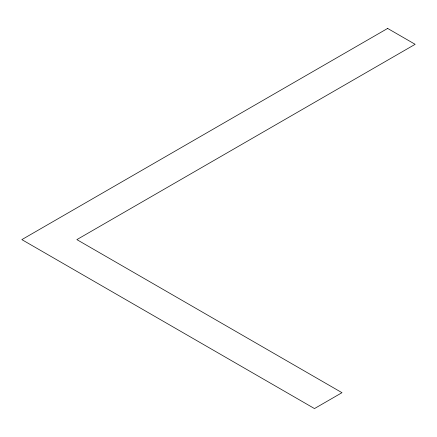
<?xml version="1.0" encoding="UTF-8"?>
<svg xmlns="http://www.w3.org/2000/svg" width="437" height="437" viewBox="0 0 437 437"><rect width="100%" height="100%" fill="white"/><g stroke="black" fill="none" stroke-linecap="round" stroke-linejoin="round"><path stroke-width="0.66" d="M387.641 28.432L21.85 239.618L314.482 408.568L341.991 392.688L76.863 239.618L415.15 44.312L387.641 28.432"/></g></svg>
